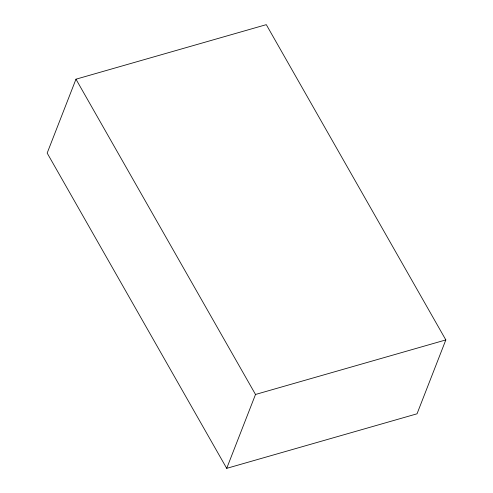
<?xml version="1.0" encoding="UTF-8"?>
<svg xmlns="http://www.w3.org/2000/svg" width="493" height="493" viewBox="0 0 493 493"><rect width="100%" height="100%" fill="white"/><g stroke="black" fill="none" stroke-linecap="round" stroke-linejoin="round"><path stroke-width="0.74" d="M75.971 79.194L47.168 153.076L226.706 468.35L417.029 413.806L445.832 339.923L266.294 24.65L75.971 79.194L255.51 394.468L226.706 468.35M255.51 394.468L445.832 339.923"/></g></svg>
